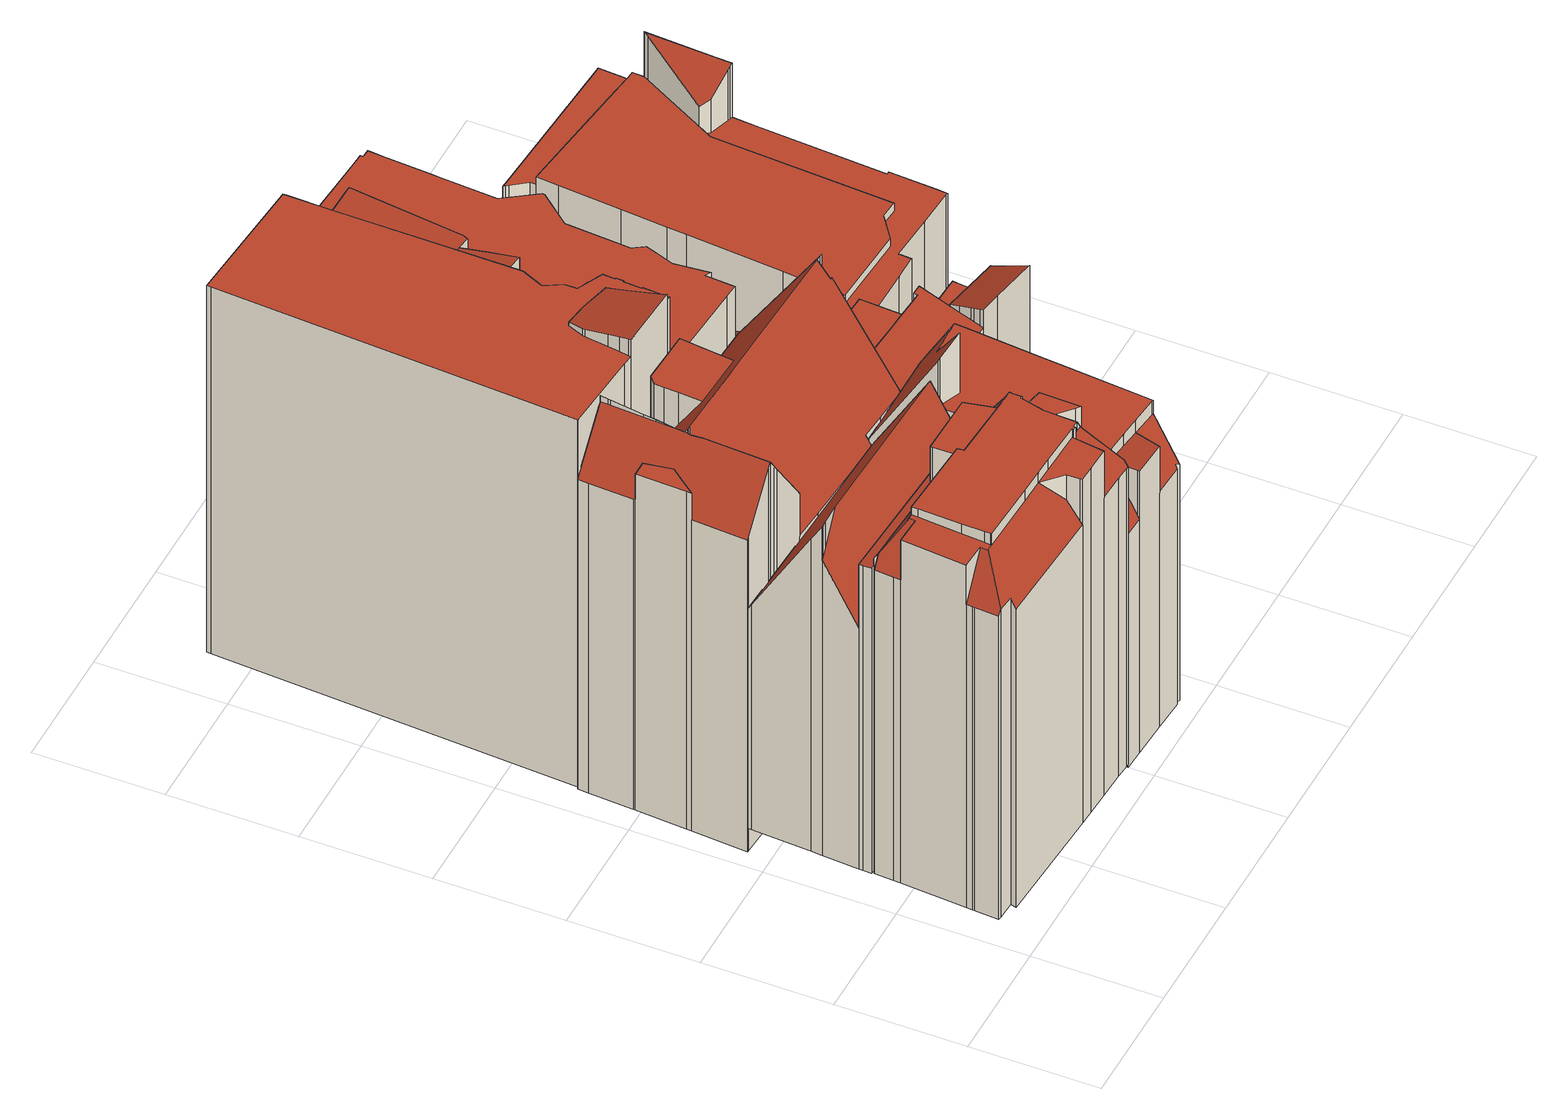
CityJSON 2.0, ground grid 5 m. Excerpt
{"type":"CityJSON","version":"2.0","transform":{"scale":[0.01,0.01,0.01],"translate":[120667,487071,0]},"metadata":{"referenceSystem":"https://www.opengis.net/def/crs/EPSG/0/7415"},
"CityObjects":{
"building1":{"type":"Building","attributes":{"dak_type":"slanted","data_area":37.52,"data_coverage":0.8,"geconstateerd":false,"gid":17594509,"h_dak_50p":16.97,"h_dak_70p":17.27,"h_dak_max":17.6,"h_dak_min":15.08,"h_maaiveld":1.22,"kas_warenhuis":false,"lod11_replace":false,"ondergronds_type":"above ground","oorspronkelijkbouwjaar":2005,"pw_actueel":"yes","pw_bron":"ahn3","reconstructie_methode":"tudelft3d-geoflow","reconstruction_skipped":false,"rmse_lod12":1,"rmse_lod13":0.907,"rmse_lod22":0.171,"rn":1,"status":"Pand in gebruik","t_run":148.4,"val3dity_codes_lod12":"[]","val3dity_codes_lod13":"[]","val3dity_codes_lod22":"[]"},"children":["building1-1"]},
"building1-1":{"type":"BuildingPart","parents":["building1"],"geometry":[{"type":"Solid","lod":"2.2","boundaries":[[[[0,1,2,3,4,5,6,7,8,9,10,11,12,13,14,15,16,17,18,19,20,21,22,23,24,25,26,27,28,29,30,31,32,33]],[[34,35,6,5,36,37]],[[38,4,3,39]],[[36,5,4,38]],[[40,41,42,43]],[[37,36,44]],[[45,11,10,46]],[[47,48,49,50]],[[51,33,32,52]],[[53,28,27,54]],[[54,27,26,55]],[[56,7,6,35]],[[57,58,59,60]],[[61,62,63,64]],[[65,66,23,22,67,68]],[[35,34,69]],[[50,49,70]],[[71,72,66,65]],[[73,29,28,53]],[[74,20,19,75]],[[76,77,78,79]],[[80,15,14,81]],[[82,12,11,45]],[[83,84,85,86]],[[87,24,23,66]],[[88,25,24,87]],[[89,90,91]],[[92,93,91]],[[67,22,21,94]],[[68,67,95,96]],[[97,98,99]],[[100,30,29,73]],[[101,102,98,97]],[[103,104,105,106]],[[107,108,109,104,103]],[[84,83,110]],[[111,112,110]],[[93,92,109,108]],[[108,107,113]],[[114,115,116]],[[96,95,116]],[[90,89,72,71]],[[106,105,115,114,117]],[[117,114,77,76]],[[94,21,20,74]],[[79,78,118,119]],[[120,47,58,57]],[[121,13,12,82]],[[122,81,14,13,121,123]],[[64,63,124,48,47,120]],[[125,126,124,63]],[[127,2,1,128]],[[39,3,2,127]],[[129,130,131,132]],[[133,0,33,51]],[[134,135,136]],[[137,8,7,56]],[[138,9,8,137]],[[46,10,9,138]],[[123,121,126,125]],[[86,85,81,122]],[[139,16,15,80]],[[75,19,18,140]],[[140,141,142]],[[119,118,143]],[[141,140,18,17,144]],[[144,17,16,139]],[[145,31,30,100,146]],[[146,100,147,148]],[[149,150,151,152,153]],[[148,147,151,150]],[[154,52,32,31,145]],[[153,152,102,101]],[[155,156,52,154]],[[43,42,157,158]],[[158,157,150,149]],[[60,59,159,160]],[[132,131,41,40]],[[161,162,41]],[[162,161,163,164]],[[164,163,156,155]],[[135,134,99]],[[55,26,25,88]],[[112,111,62,61]],[[128,1,0,133]],[[165,166,130,129]],[[160,159,166,165]],[[135,99,98,102,152,151,147,100,73,53,54,55,167,136]],[[115,105,104,109,92,91,90,71,65,68,96,116]],[[134,136,167,55,88,87,66,72,89,91,93,108,113,168,169,97,99]],[[137,56,35,69,170,50,70,138]],[[126,121,82,45,46,138,70,49,48,124]],[[86,122,123,125,63,62,111,110,83]],[[112,171,79,119,143,142,141,144,139,80,81,85,84,110]],[[107,103,106,117,76,79,171,112,61,64,120,57,60,160,165,129,132,40,43,158,149,153,101,97,169,168,113]],[[143,118,78,77,114,116,95,67,94,74,75,140,142]],[[164,155,154,145,146,148,150,157,42,41,162]],[[128,172,173,44,36,38,39,127]],[[128,133,51,52,156,163,161,41,131,130,174,172]],[[173,172,174,130,166,159,59,58,47,50,170,69,34,37,44]]]],"semantics":{"surfaces":[{"type":"GroundSurface"},{"type":"WallSurface","on_footprint_edge":true},{"type":"WallSurface","on_footprint_edge":false},{"type":"RoofSurface"}],"values":[[0,1,1,1,2,2,1,2,1,1,1,1,2,2,1,2,2,2,1,1,2,1,1,2,1,1,2,2,1,2,2,1,2,2,2,2,2,2,2,2,2,2,2,2,1,2,2,1,1,2,2,1,1,2,1,2,1,1,1,2,2,1,1,2,2,1,1,1,2,2,2,1,2,2,2,2,2,2,2,2,2,2,1,2,1,2,2,3,3,3,3,3,3,3,3,3,3,3,3,3]]}}]},
"building2":{"type":"Building","attributes":{"dak_type":"slanted","data_area":33.31,"data_coverage":0.809,"geconstateerd":false,"gid":17594511,"h_dak_50p":13.74,"h_dak_70p":14.55,"h_dak_max":15.43,"h_dak_min":11.73,"h_maaiveld":1.16,"kas_warenhuis":false,"lod11_replace":false,"ondergronds_type":"above ground","oorspronkelijkbouwjaar":1005,"pw_actueel":"yes","pw_bron":"ahn3","reconstructie_methode":"tudelft3d-geoflow","reconstruction_skipped":false,"rmse_lod12":1.34,"rmse_lod13":1.24,"rmse_lod22":0.152,"rn":1,"status":"Pand in gebruik","t_run":71.31,"val3dity_codes_lod12":"[]","val3dity_codes_lod13":"[]","val3dity_codes_lod22":"[]"},"children":["building2-1"]},
"building2-1":{"type":"BuildingPart","parents":["building2"],"geometry":[{"type":"Solid","lod":"2.2","boundaries":[[[[175,176,177,178,179,180,181,182,183,184,185,186,187,188]],[[189,184,183,190]],[[191,185,184,189]],[[192,193,194,195]],[[196,175,188,197]],[[190,183,182,198]],[[199,186,185,191]],[[200,180,179,201]],[[201,179,178,202]],[[202,178,177,203,204]],[[204,203,193,192]],[[197,188,187,205,206]],[[205,187,186,199]],[[203,177,176,207]],[[198,182,181,208]],[[208,181,180,200]],[[195,194,209]],[[210,211,207,212]],[[212,207,176,175,196]],[[206,205,211,210]],[[204,192,195,209,213,214,215,216,217,218,219,191,189,190,198,208,200,201,202]],[[216,215,214,213,209,194,193,203,207,211,205,199,191,219,218,217]],[[206,210,212,196,197]]]],"semantics":{"surfaces":[{"type":"GroundSurface"},{"type":"WallSurface","on_footprint_edge":true},{"type":"WallSurface","on_footprint_edge":false},{"type":"RoofSurface"}],"values":[[0,1,1,2,1,1,1,1,1,1,2,1,1,1,1,1,2,2,1,2,3,3,3]]}}]},
"building3":{"type":"Building","attributes":{"dak_type":"slanted","data_area":30.59,"data_coverage":0.785,"geconstateerd":false,"gid":17594508,"h_dak_50p":14.41,"h_dak_70p":14.53,"h_dak_max":15.3,"h_dak_min":11.72,"h_maaiveld":1.1,"kas_warenhuis":false,"lod11_replace":false,"ondergronds_type":"above ground","oorspronkelijkbouwjaar":2005,"pw_actueel":"yes","pw_bron":"ahn3","reconstructie_methode":"tudelft3d-geoflow","reconstruction_skipped":false,"rmse_lod12":0.799,"rmse_lod13":0.788,"rmse_lod22":0.306,"rn":1,"status":"Pand in gebruik","t_run":98.37,"val3dity_codes_lod12":"[]","val3dity_codes_lod13":"[]","val3dity_codes_lod22":"[]"},"children":["building3-1"]},
"building3-1":{"type":"BuildingPart","parents":["building3"],"geometry":[{"type":"Solid","lod":"2.2","boundaries":[[[[220,221,222,223,224,225,226,227,228,229,230,231,232,233,234,235,236,237,238,239,240,241,242,243,244,245,246]],[[247,248,249]],[[250,246,245,251]],[[252,244,243,253]],[[253,243,242,254]],[[255,229,228,256]],[[257,222,221,258]],[[259,230,229,255]],[[260,261,225,224,262]],[[263,235,234,264,265]],[[266,236,235,263]],[[267,268,231,230,259,269]],[[270,232,231,268]],[[271,240,239,272]],[[264,234,233,273]],[[254,242,241,274]],[[274,241,240,271]],[[251,245,244,252]],[[275,276,277,278]],[[272,239,238,276,275]],[[279,223,222,257]],[[280,281,248,247]],[[282,227,226,283]],[[284,285,268,267]],[[286,249,287,288]],[[273,233,232,270]],[[265,264,289,290]],[[291,237,236,266]],[[276,238,237,291]],[[278,277,292,293]],[[294,295,296,297]],[[290,289,295,294]],[[298,299,249,286]],[[285,284,295]],[[256,228,227,282]],[[269,259,281,280]],[[297,296,299,298]],[[288,287,261,260]],[[283,226,225,261]],[[293,292,300]],[[301,220,246,250]],[[258,221,220,301]],[[262,224,223,279]],[[273,270,268,285,295,289,264]],[[249,299,296,295,284,267,269,280,247]],[[282,283,261,287,249,248,281,259,255,256]],[[293,300,302,303,304,305,250,251,252,253,254,274,271,272,275,278]],[[258,301,250,305,304,303,302,300,292,277,276,291,266,263,265,290,294,297,298,286,288,260,262,279,257]]]],"semantics":{"surfaces":[{"type":"GroundSurface"},{"type":"WallSurface","on_footprint_edge":false},{"type":"WallSurface","on_footprint_edge":true},{"type":"RoofSurface"}],"values":[[0,1,2,2,2,2,2,2,2,2,2,2,2,2,2,2,2,2,1,2,2,1,2,1,1,2,1,2,2,1,1,1,1,1,2,1,1,1,2,1,2,2,2,3,3,3,3,3]]}}]},
"building4":{"type":"Building","attributes":{"dak_type":"slanted","data_area":90.39,"data_coverage":0.83,"geconstateerd":false,"gid":17594503,"h_dak_50p":14.31,"h_dak_70p":15.29,"h_dak_max":16.85,"h_dak_min":6.37,"h_maaiveld":0.051,"kas_warenhuis":false,"lod11_replace":false,"ondergronds_type":"above ground","oorspronkelijkbouwjaar":1005,"pw_actueel":"yes","pw_bron":"ahn3","reconstructie_methode":"tudelft3d-geoflow","reconstruction_skipped":false,"rmse_lod12":3.24,"rmse_lod13":2.31,"rmse_lod22":0.46,"rn":1,"status":"Pand in gebruik","t_run":239.21,"val3dity_codes_lod12":"[]","val3dity_codes_lod13":"[]","val3dity_codes_lod22":"[]"},"children":["building4-1"]},
"building4-1":{"type":"BuildingPart","parents":["building4"],"geometry":[{"type":"Solid","lod":"2.2","boundaries":[[[[306,307,308,309,310,311,312,313,314,315,316,317,318,319,320,321,322,323,324,325,326,327,328,329,330,331,332,333,334,335,336,337,338,339,340,341,342,343,344,345,346,347,348,349,350,351,352,353,354,355,356,357,358,359,360,361,362,363]],[[364,365,366,367]],[[368,369,310,309,370]],[[371,372,369,368]],[[373,317,316,374]],[[375,347,346,376]],[[377,378,379,380]],[[380,379,381,382]],[[383,357,356,384]],[[385,314,313,386]],[[387,388,343,342,389]],[[390,333,332,391]],[[392,349,348,365,364]],[[374,316,315,393]],[[393,315,314,385]],[[394,395,396,372,371]],[[397,328,327,398]],[[399,329,328,397,400]],[[384,356,355,401]],[[402,403,404]],[[405,352,351,406]],[[407,350,349,392]],[[408,409,410,411]],[[412,413,409,408]],[[414,354,353,415]],[[416,341,340,417]],[[418,419,324,323,420]],[[365,348,347,375]],[[386,313,312,421]],[[422,423,395,394]],[[424,425,426,427]],[[428,429,430,431]],[[432,334,333,390]],[[433,434,413,412]],[[401,355,354,414]],[[411,410,435,436]],[[437,358,357,383]],[[438,439,440,441]],[[442,322,321,443]],[[420,323,322,442]],[[444,338,337,445]],[[446,336,335,447]],[[447,335,334,432,448]],[[403,402,449]],[[450,307,306,451]],[[452,453,454,455]],[[389,342,341,416,456]],[[456,416,457,458]],[[459,339,338,444]],[[421,312,311,460]],[[461,462,463]],[[464,465,463]],[[455,454,425,424]],[[466,467,468,469]],[[469,468,470]],[[465,464,467,466]],[[471,472,378,377]],[[431,430,472,471]],[[436,435,473]],[[474,475,388,387]],[[476,344,343,388]],[[427,426,477,478]],[[478,477,475,474]],[[367,366,479,480]],[[415,353,352,405]],[[481,363,362,482]],[[483,484,485,486]],[[487,488,419,418]],[[489,325,324,419]],[[486,485,488,487]],[[448,432,490,491]],[[492,493,484,483]],[[398,327,326,494]],[[494,326,325,489]],[[495,361,360,496]],[[496,360,359,497]],[[382,381,497,498]],[[445,337,336,446]],[[498,497,359,358,437]],[[451,306,363,481]],[[460,311,310,369]],[[458,457,499,500]],[[441,440,501,502]],[[503,320,319,504]],[[505,503,506,507]],[[508,318,317,373]],[[509,508,439,438]],[[510,331,330,511]],[[512,513,514]],[[513,512,434,433]],[[515,422,493,492]],[[507,506,423,422,515]],[[443,321,320,503,505]],[[504,319,318,508,509]],[[491,490,516,517]],[[391,332,331,510]],[[400,397,518,519]],[[511,330,329,399]],[[519,518,429,428]],[[480,479,520,521]],[[376,346,345,522]],[[522,345,344,476]],[[417,340,339,459]],[[523,308,307,450]],[[517,516,524]],[[525,526,527]],[[528,529,406,530]],[[526,525,529,528]],[[531,532,533]],[[521,520,532,531]],[[530,406,351,350,407]],[[534,535,396,395]],[[502,501,535,534]],[[500,499,453,452]],[[462,461,533]],[[370,309,308,523]],[[482,362,361,495]],[[456,458,500,452,455,424,427,478,474,387,389]],[[439,508,373,374,393,385,386,421,460,369,372,396,535,501,440]],[[536,537,380,382,498,437,383,384,401,414,415,405,406,529,525,527,461,463,465,466,469,470],[514,473,435,410,409,413,434,512]],[[513,433,412,408,411,436,473,514]],[[507,515,492,483,486,487,418,420,442,443,505]],[[402,538,539,445,446,447,448,491,517,524,449]],[[459,444,445,539,538,402,404,468,467,464,463,462,533,532,520,479,366,365,375,376,522,476,388,475,477,426,425,454,453,499,457,416,417]],[[432,390,391,510,511,399,400,519,428,431,471,377,380,537,536,470,468,404,403,449,524,516,490]],[[484,493,422,394,371,368,370,523,450,451,481,482,495,496,497,381,379,378,472,430,429,518,397,398,494,489,419,488,485]],[[367,480,521,531,533,461,527,526,528,530,407,392,364]],[[502,534,395,423,506,503,504,509,438,441]]]],"semantics":{"surfaces":[{"type":"GroundSurface"},{"type":"WallSurface","on_footprint_edge":false},{"type":"WallSurface","on_footprint_edge":true},{"type":"RoofSurface"}],"values":[[0,1,2,1,2,2,1,1,2,2,2,2,2,2,2,1,2,2,2,1,2,2,1,1,2,2,2,2,2,1,1,1,2,1,2,1,2,1,2,2,2,2,2,1,2,1,2,1,2,2,1,1,1,1,1,1,1,1,1,1,2,1,1,1,2,2,1,1,2,1,1,1,2,2,2,2,1,2,2,2,2,1,1,2,1,2,1,2,1,1,1,1,2,2,1,2,1,2,1,1,2,2,2,2,1,1,1,1,1,1,2,1,1,1,1,2,2,3,3,3,3,3,3,3,3,3,3,3]]}}]},
"building5":{"type":"Building","attributes":{"dak_type":"slanted","data_area":365.55,"data_coverage":0.927,"geconstateerd":false,"gid":17593584,"h_dak_50p":4.89,"h_dak_70p":14.1,"h_dak_max":17.65,"h_dak_min":1.17,"h_maaiveld":0.091,"kas_warenhuis":false,"lod11_replace":false,"ondergronds_type":"above ground","oorspronkelijkbouwjaar":1954,"pw_actueel":"yes","pw_bron":"ahn3","reconstructie_methode":"tudelft3d-geoflow","reconstruction_skipped":false,"rmse_lod12":8.08,"rmse_lod13":1.38,"rmse_lod22":0.544,"rn":1,"status":"Pand in gebruik (niet ingemeten)","t_run":647.98,"val3dity_codes_lod12":"[]","val3dity_codes_lod13":"[]","val3dity_codes_lod22":"[]"},"children":["building5-1"]},
"building5-1":{"type":"BuildingPart","parents":["building5"],"geometry":[{"type":"Solid","lod":"2.2","boundaries":[[[[540,541,542,543,544,545,546,547,548,549,550,551,552,553,554,555,556,557,558,559,560,561,562,563,564,565,566,567,568,569,570,571,572,573,574,575,576,577,578,579,580,581,582,583,584,585,586,587,588,589,590,591,592,593,594,595,596,597]],[[598,599,600,601]],[[602,555,554,603]],[[604,581,580,605]],[[606,587,586,607]],[[608,585,584,609]],[[610,611,612,613,614]],[[615,616,611,610,617]],[[618,619,620,621]],[[622,577,576,623]],[[624,589,588,625]],[[626,568,567,627]],[[628,629,619,618]],[[630,631,632,633]],[[634,635,636,637]],[[637,636,638,639]],[[614,613,629,628]],[[613,612,640,641]],[[616,551,550,640]],[[642,595,594,643]],[[644,597,596,645]],[[646,540,597,644]],[[647,593,592,648]],[[643,594,593,647]],[[649,650,651,652]],[[652,651,653,654]],[[655,656,574,573,657]],[[658,659,660,661,662]],[[601,600,663,664]],[[665,666,664,667]],[[668,669,670,671]],[[672,546,545,673]],[[673,545,544,674]],[[675,676,677,678]],[[678,677,679,680]],[[681,591,590,682]],[[682,590,589,624]],[[683,684,685,686]],[[687,561,560,688]],[[689,690,559,558,691]],[[692,693,566,565,694]],[[688,560,559,690]],[[695,563,562,696]],[[697,698,690,689]],[[694,565,564,699]],[[700,701,702,703]],[[704,705,706,707]],[[708,709,710,711]],[[712,575,574,656]],[[713,714,715,716]],[[717,718,719,720]],[[623,576,575,712,721]],[[721,712,722,723]],[[696,562,561,687]],[[724,725,726]],[[727,557,556,728]],[[691,558,557,727]],[[729,699,564,563,695]],[[730,731,699,729]],[[732,733,705,704]],[[734,735,736,737,738]],[[739,740,735,734]],[[741,742,743,744]],[[662,661,745,746]],[[607,586,585,608]],[[686,685,747,748]],[[749,750,751,752]],[[753,754,755,756]],[[757,717,758,759]],[[760,761,762,763]],[[764,765,766,767]],[[728,556,555,602]],[[768,769,660,659]],[[703,702,718,717,757]],[[770,771,769,768]],[[772,578,577,622]],[[773,774,775,776]],[[777,778,779,780,781]],[[780,779,725,724]],[[782,783,778,777]],[[639,638,714,713]],[[784,785,786,787]],[[744,743,788,789]],[[711,710,790,791]],[[792,793,794,795]],[[796,797,798,706]],[[707,706,798,731,730]],[[799,800,801,802]],[[802,801,569,568,626]],[[803,804,805,650,649]],[[806,807,808,809]],[[810,811,807,806]],[[641,640,550,549,812]],[[617,610,813,814]],[[621,620,815,816]],[[817,818,698,697]],[[819,820,821,822]],[[823,824,552,551,616,615]],[[825,826,827,828]],[[829,830,726]],[[812,549,548,669,668]],[[789,788,831,631,630]],[[631,831,740,739]],[[738,737,832,833]],[[834,835,820,819]],[[833,832,835,834]],[[723,722,771,770]],[[763,762,659,658]],[[836,837,838,839]],[[840,841,842,843]],[[839,838,844,845]],[[845,844,609,846]],[[746,745,847,709,708]],[[787,786,847,745]],[[814,813,774,773]],[[848,849,850,851]],[[816,815,676,675]],[[852,853,733,732]],[[854,855,693,692]],[[856,857,800,799]],[[858,859,860,861]],[[862,863,864,865]],[[865,864,866,867,868]],[[869,870,635,634]],[[861,860,870,869]],[[797,871,855,854]],[[872,873,871,797,796]],[[627,567,566,693]],[[851,850,874,875]],[[776,775,876,877]],[[877,876,849,848]],[[867,866,878,879]],[[879,878,880,881,882]],[[882,881,883,884]],[[885,886,887,888]],[[809,808,889,890]],[[891,892,893,894]],[[648,592,591,681]],[[895,896,897,898]],[[898,897,899,900]],[[843,842,666,665]],[[716,715,859,858]],[[657,573,572,901,902]],[[901,572,571,903]],[[902,901,701,700]],[[748,747,904,905]],[[905,904,906,887]],[[888,887,906,837,836]],[[907,583,582,908,909]],[[909,908,886,885]],[[846,609,584,583,907]],[[908,582,581,604,910]],[[910,604,911,912]],[[625,588,587,606]],[[913,914,742,741]],[[915,916,914,913]],[[917,918,916,915]],[[919,920,841,840]],[[921,922,923,924]],[[650,805,920,919]],[[925,926,922,921]],[[804,927,926,925]],[[791,790,927,804,803]],[[752,751,873,872]],[[645,596,595,642]],[[654,653,684,683]],[[868,867,884,928]],[[928,884,883,750,749,929]],[[929,749,853,852]],[[930,931,932,933]],[[934,935,826,825]],[[936,937,938,939]],[[912,911,940,941]],[[942,943,937,936]],[[944,945,857,856]],[[633,632,818,817]],[[946,947,948,949]],[[949,948,793,792]],[[900,899,754,753]],[[950,951,952,953]],[[953,952,892,891]],[[671,670,951,950]],[[674,544,543,896,895]],[[954,547,546,672]],[[669,548,547,954]],[[903,571,570,955]],[[955,570,569,801]],[[956,957,818]],[[958,959,960,961]],[[961,960,957,956]],[[822,821,959,958]],[[603,554,553,962]],[[962,553,552,824]],[[828,827,824,823]],[[933,932,935,934]],[[875,874,963,964]],[[964,963,931,930]],[[667,664,663,965,966]],[[966,965,765,764]],[[896,543,542,967]],[[756,755,880,878]],[[830,829,968]],[[736,735,968]],[[890,889,811,810]],[[924,923,599,598]],[[767,766,943,942]],[[939,938,945,944]],[[894,893,969,970]],[[971,972,973,974]],[[720,719,972,971]],[[974,973,785,784]],[[795,794,863,862]],[[781,780,975,976]],[[976,975,918,917]],[[680,679,783,782]],[[759,758,656,655]],[[941,940,761,760]],[[970,969,947,946]],[[977,579,578,772]],[[605,580,579,977]],[[978,541,540,646]],[[967,542,541,978]],[[616,640,612,611]],[[743,742,914,916,918,975,780,724,726,830,968,735,740,831,788]],[[738,833,632,631,739,734]],[[771,722,712,656,758,717,720,971,974,784,787,745,661,660,769]],[[854,692,694,699,731,798,797]],[[861,869,634,637,639,713,716,858]],[[872,796,706,705,733,853,749,752]],[[700,703,757,759,655,657,902]],[[909,885,888,836,839,845,846,907]],[[963,874,850,849,876,775,774,813,610,614,628,618,621,816,675,678,680,782,777,781,976,917,915,913,741,744,789,630,633,817,697,689,691,727,728,602,603,962,824,827,826,935,932,931]],[[890,810,806,809]],[[804,925,921,924,598,601,664,666,842,841,920,805]],[[711,791,803,649,652,654,683,686,748,905,887,886,908,910,912,941,760,763,658,662,746,708]],[[881,880,755,754,899,897,896,967,978,646,644,645,642,643,647,648,681,682,624,625,606,607,608,609,844,838,837,906,904,747,685,684,653,651,650,919,840,843,665,667,966,764,767,942,936,939,944,856,799,802,626,627,693,855,871,873,751,750,883],[636,635,870,860,859,715,714,638]],[[929,852,732,704,707,730,729,695,696,687,688,979,960,959,821,820,835,832,737,736,968,829,726,725,779,778,783,679,677,676,815,620,619,629,613,641,812,668,671,950,953,891,894,970,946,949,792,795,862,865,868,928]],[[884,867,879,882]],[[819,822,958,961,956,818,632,833,834]],[[957,960,979,688,690,698,818]],[[933,934,825,828,823,615,617,814,773,776,877,848,851,875,964,930]],[[766,765,965,663,600,599,923,922,926,927,790,710,709,847,786,785,973,972,719,718,702,701,901,903,955,801,800,857,945,938,937,943],[808,807,811,889]],[[947,969,893,892,952,951,670,669,954,672,673,674,895,898,900,753,756,878,866,864,863,794,793,948]],[[605,977,772,622,623,721,723,770,768,659,762,761,940,911,604]]]],"semantics":{"surfaces":[{"type":"GroundSurface"},{"type":"WallSurface","on_footprint_edge":false},{"type":"WallSurface","on_footprint_edge":true},{"type":"RoofSurface"}],"values":[[0,1,2,2,2,2,1,1,1,2,2,2,1,1,1,1,1,1,2,2,2,2,2,2,1,1,2,1,1,1,1,2,2,1,1,2,2,1,2,2,2,2,2,1,2,1,1,1,2,1,1,2,1,2,1,2,2,2,1,1,1,1,1,1,2,1,1,1,1,1,1,2,1,1,1,2,1,1,1,1,1,1,1,1,1,1,1,1,2,1,1,1,2,1,1,1,1,2,1,1,2,1,1,1,1,1,1,1,1,1,1,1,1,1,1,1,1,1,1,1,1,1,1,1,1,1,1,2,1,1,1,1,1,1,1,1,1,2,1,1,1,1,2,2,1,1,1,1,2,1,2,2,1,2,1,1,1,1,1,1,1,1,1,1,2,1,1,1,1,1,1,1,1,1,1,1,1,1,1,1,1,1,2,2,2,2,2,1,1,1,1,2,2,1,1,1,1,1,1,2,1,1,1,1,1,1,1,1,1,1,1,1,1,1,1,1,1,1,2,2,2,2,3,3,3,3,3,3,3,3,3,3,3,3,3,3,3,3,3,3,3,3,3,3]]}}]}
},
"vertices":[
[94,114,122],[21,119,122],[10,120,122],[16,214,122],[16,221,122],[18,245,122],[34,498,122],[36,525,122],[41,600,122],[69,599,122],[60,611,122],[148,608,122],[166,608,122],[490,600,122],[733,594,122],[862,591,122],[933,589,122],[933,585,122],[932,582,122],[926,478,122],[924,454,122],[923,435,122],[920,392,122],[910,230,122],[908,190,122],[908,186,122],[900,66,122],[899,50,122],[888,51,122],[833,54,122],[727,59,122],[631,64,122],[569,67,122],[88,91,122],[34,498,1699],[34,498,1515],[18,245,1514],[18,245,1693],[16,221,1513],[16,214,1513],[491,196,1744],[491,196,1700],[561,193,1702],[561,193,1744],[120,240,1694],[148,608,1543],[60,611,1547],[162,518,1702],[162,518,1694],[141,519,1694],[141,519,1702],[88,91,1492],[569,67,1490],[888,51,1489],[899,50,1489],[900,66,1515],[36,525,1515],[160,492,1739],[160,492,1702],[152,326,1697],[152,326,1742],[496,475,1738],[496,475,1708],[494,501,1708],[494,501,1737],[910,230,1689],[910,230,1514],[920,392,1514],[920,392,1683],[139,493,1701],[137,519,1694],[894,243,1689],[894,243,1544],[833,54,1490],[924,454,1514],[926,478,1514],[824,449,1737],[824,449,1691],[826,459,1689],[826,459,1737],[862,591,1510],[733,594,1516],[166,608,1542],[758,487,1713],[758,487,1695],[735,586,1530],[735,586,1715],[908,190,1515],[908,186,1515],[841,291,1645],[841,291,1688],[818,311,1688],[816,313,1688],[816,313,1692],[923,435,1514],[917,392,1521],[917,392,1683],[779,185,1743],[779,185,1706],[800,184,1706],[727,59,1490],[755,186,1743],[755,186,1705],[799,353,1739],[799,353,1687],[815,412,1684],[815,412,1738],[793,332,1740],[793,332,1734],[793,332,1687],[760,476,1713],[764,462,1712],[764,462,1737],[788,314,1740],[822,411,1691],[822,411,1684],[826,410,1684],[822,411,1738],[833,483,1679],[833,483,1695],[162,518,1738],[490,600,1527],[733,594,1715],[490,600,1711],[494,501,1694],[490,591,1710],[490,591,1543],[10,120,1513],[21,119,1534],[146,209,1745],[146,209,1694],[390,200,1699],[390,200,1744],[94,114,1530],[807,176,1692],[807,176,1693],[849,126,1612],[41,600,1516],[69,599,1565],[933,589,1507],[932,582,1513],[932,582,1520],[929,582,1520],[836,495,1675],[933,585,1513],[631,64,1700],[727,59,1702],[727,64,1498],[727,64,1702],[741,180,1743],[741,180,1705],[741,180,1694],[753,179,1693],[753,179,1743],[569,67,1699],[569,76,1699],[569,76,1506],[742,186,1705],[742,186,1743],[148,238,1695],[148,238,1744],[493,194,1697],[493,194,1700],[565,126,1589],[565,126,1700],[146,214,1745],[146,214,1694],[864,109,1584],[784,253,1742],[781,207,1743],[141,515,1702],[799,460,1737],[117,210,1694],[118,215,1694],[120,210,1694],
[44,643,116],[45,661,116],[54,801,116],[57,845,116],[72,1074,116],[73,1088,116],[82,1088,116],[935,1037,116],[961,1035,116],[960,1024,116],[947,813,116],[933,589,116],[667,596,116],[42,611,116],[960,1024,1181],[961,1035,1161],[947,813,1551],[67,804,1619],[67,804,1477],[96,810,1489],[96,810,1607],[44,643,1516],[42,611,1519],[935,1037,1160],[933,589,1152],[73,1088,1120],[72,1074,1145],[57,845,1548],[54,801,1471],[54,801,1624],[667,596,1146],[667,596,1517],[45,661,1220],[82,1088,1121],[234,838,1549],[689,628,1514],[689,628,1205],[45,661,1515],[365,834,1549],[384,833,1550],[493,829,1550],[522,828,1550],[538,827,1550],[819,817,1551],[925,814,1551],
[1342,874,110],[1342,869,110],[1317,556,110],[1313,501,110],[1288,170,110],[1285,136,110],[1284,124,110],[1277,33,110],[1259,41,110],[1256,32,110],[1131,39,110],[982,46,110],[899,50,110],[900,58,110],[907,171,110],[908,194,110],[909,206,110],[911,233,110],[945,782,110],[961,1048,110],[962,1060,110],[1057,1055,110],[1337,1039,110],[1355,1037,110],[1354,1031,110],[1352,1011,110],[1344,905,110],[1149,93,1392],[1149,93,1288],[1167,147,1388],[1344,905,1449],[1352,1011,1260],[1354,1031,1224],[1355,1037,1213],[1337,1039,1210],[1256,32,1190],[1259,41,1206],[1317,556,1446],[1342,869,1449],[1131,39,1187],[1285,136,1443],[1285,136,1383],[1288,170,1443],[908,194,1442],[907,171,1400],[907,171,1442],[909,206,1442],[982,46,1402],[982,46,1182],[1131,39,1395],[899,50,1180],[962,1060,1158],[961,1048,1180],[900,58,1194],[1057,1055,1171],[945,782,1653],[945,782,1446],[953,779,1446],[953,779,1659],[1313,501,1446],[1134,47,1395],[1134,47,1202],[1277,33,1194],[1284,124,1361],[983,54,1402],[983,54,1197],[1167,147,1443],[1275,137,1383],[1275,137,1443],[934,168,1399],[934,168,1442],[911,233,1442],[1038,745,1447],[1038,745,1722],[993,163,1442],[993,163,1396],[1002,162,1396],[1002,162,1442],[1088,154,1442],[1088,154,1392],[1191,902,1448],[1342,874,1449],[1246,903,1448],[1289,904,1449],[1307,904,1449],[1317,904,1449],
[1649,1270,5],[1669,1269,5],[1763,1263,5],[1811,1260,5],[1812,1277,5],[1814,1296,5],[1834,1632,5],[1835,1639,5],[1850,1638,5],[2108,1622,5],[2118,1622,5],[2116,1590,5],[2096,1263,5],[2094,1231,5],[2087,1117,5],[2085,1090,5],[2077,966,5],[1848,980,5],[1752,986,5],[1352,1011,5],[1355,1037,5],[1252,1043,5],[1211,1046,5],[1067,1054,5],[962,1060,5],[962,1057,5],[961,1035,5],[574,1058,5],[443,1066,5],[281,1076,5],[264,1077,5],[236,1079,5],[224,1079,5],[81,1088,5],[73,1088,5],[89,1305,5],[90,1326,5],[103,1522,5],[103,1528,5],[114,1704,5],[117,1745,5],[130,1745,5],[279,1735,5],[288,1735,5],[327,1732,5],[458,1724,5],[471,1724,5],[568,1718,5],[620,1714,5],[809,1703,5],[1237,1676,5],[1259,1675,5],[1259,1664,5],[1239,1354,5],[1237,1307,5],[1236,1296,5],[1537,1277,5],[1611,1272,5],[279,1735,1683],[279,1735,1656],[277,1707,1656],[277,1707,1680],[1812,1277,1057],[1812,1277,642],[1811,1260,1057],[1817,1277,1057],[1817,1277,642],[2116,1590,644],[2118,1622,644],[130,1745,1446],[117,1745,1428],[1213,1308,1607],[1213,1308,1059],[1206,1355,1058],[1206,1355,1682],[1224,1354,1058],[1224,1354,1682],[1259,1675,1177],[1237,1676,1176],[1850,1638,640],[1835,1639,640],[103,1522,1550],[103,1522,1432],[90,1326,1556],[574,1058,1157],[961,1035,1152],[288,1735,1669],[2108,1622,644],[1853,1275,1057],[1853,1275,880],[1853,1275,642],[1211,1046,1062],[1252,1043,1061],[1067,1054,1191],[1211,1046,1189],[809,1703,1162],[253,1344,1661],[253,1344,1586],[254,1390,1658],[471,1724,1151],[458,1724,1151],[327,1732,1608],[564,1667,1526],[564,1667,1233],[562,1629,1294],[562,1629,1526],[595,1693,1526],[595,1693,1190],[620,1714,1156],[568,1718,1154],[89,1305,1435],[73,1088,1436],[1752,986,1143],[1752,986,1060],[1848,980,1126],[1834,1632,640],[1805,1138,1059],[1805,1138,879],[176,1412,1556],[176,1412,1545],[166,1486,1523],[166,1486,1553],[1212,1059,1211],[1212,1059,1061],[1220,1261,1059],[1220,1261,1533],[443,1066,1158],[643,1691,1526],[643,1691,1190],[559,1574,1380],[559,1574,1526],[1259,1664,1193],[2066,1265,882],[2066,1265,645],[2058,1265,645],[2058,1265,882],[2077,966,1085],[2085,1090,1029],[224,1079,1648],[236,1079,1665],[264,1077,1623],[281,1076,1596],[443,1066,1354],[430,1210,1386],[1669,1269,1058],[1649,1270,1058],[168,1404,1556],[168,1404,1536],[171,1407,1540],[171,1407,1556],[89,1305,1556],[99,1317,1447],[99,1317,1556],[81,1088,1447],[1814,1296,642],[257,1410,1658],[257,1410,1659],[257,1408,1659],[256,1399,1659],[256,1399,1674],[255,1393,1684],[255,1393,1658],[256,1391,1660],[256,1391,1687],[266,1399,1674],[1222,1308,1607],[1222,1308,1059],[553,1482,1525],[114,1522,1550],[114,1522,1447],[103,1528,1431],[161,1521,1513],[161,1521,1552],[276,1696,1656],[276,1696,1680],[1611,1272,1058],[1537,1277,1058],[1771,1042,1114],[1771,1042,1060],[1767,1031,1060],[1767,1031,1120],[1757,1002,1134],[1757,1002,1060],[1352,1011,1061],[442,1073,1169],[442,1073,1356],[1789,1094,1088],[1789,1094,1059],[1355,1037,1061],[1236,1296,1059],[1237,1307,1059],[1239,1354,1058],[1239,1354,1682],[108,1329,1460],[108,1329,1556],[1916,1272,643],[1916,1272,881],[2087,1117,881],[2094,1231,882],[2087,1117,1017],[2081,1117,881],[2081,1117,1018],[2096,1263,646],[2096,1263,882],[962,1057,1187],[962,1060,1192],[807,1684,1191],[807,1684,1527],[785,1471,1526],[1805,1138,1065],[441,1088,1193],[441,1088,1359],[1211,1050,1061],[1211,1050,1196],[268,1569,1658],[268,1569,1669],[114,1704,1428],[1763,1263,1058],[430,1209,1385],[464,1699,1190],[464,1699,1392],[425,1551,1425],[467,1711,1390],[467,1711,1171],[458,1724,1406],[264,1520,1667],[264,1520,1658],[260,1450,1660],[1857,1286,880],[1857,1286,642],[547,1386,1676],[775,1375,1678],[248,1260,1662],[241,1160,1664],
[2118,1622,9],[1460,1662,9],[1405,1696,9],[1361,1696,9],[1352,1697,9],[1347,1697,9],[1346,1686,9],[1345,1670,9],[1237,1676,9],[1176,1680,9],[833,1701,9],[755,1706,9],[498,1722,9],[450,1725,9],[123,1745,9],[123,1747,9],[206,3158,9],[207,3174,9],[744,3141,9],[750,3141,9],[905,3131,9],[1248,3110,9],[1298,3107,9],[1299,3096,9],[1332,3094,9],[1333,3105,9],[1417,3099,9],[1456,3097,9],[1906,3069,9],[2005,3063,9],[2008,3064,9],[2033,3061,9],[2172,3053,9],[2202,3051,9],[2245,3048,9],[2310,3044,9],[2373,3040,9],[2829,3012,9],[2974,3003,9],[2985,3003,9],[2988,3002,9],[2980,2871,9],[2977,2826,9],[2960,2548,9],[2956,2487,9],[2951,2397,9],[2920,1891,9],[2932,1890,9],[2921,1707,9],[2918,1664,9],[2905,1665,9],[2755,1674,9],[2571,1685,9],[2571,1677,9],[2568,1635,9],[2467,1635,9],[2261,1636,9],[2119,1637,9],[1976,1903,177],[1976,1903,127],[1864,1904,128],[1864,1904,182],[123,1747,1696],[123,1745,1696],[2980,2871,450],[2988,3002,450],[2932,1890,449],[2920,1891,449],[2951,2397,449],[2956,2487,450],[755,1735,1676],[755,1735,1201],[835,1735,1204],[835,1735,1413],[835,1735,1673],[755,1706,1762],[755,1706,1184],[755,1735,1755],[840,1837,1673],[840,1837,1413],[836,1838,1413],[836,1838,1673],[2829,3012,450],[2373,3040,452],[2918,1664,449],[2921,1707,449],[1906,3069,453],[1456,3097,454],[836,1744,1673],[836,1744,1413],[742,2308,1676],[742,2308,1638],[744,2517,1621],[744,2517,1675],[1669,2279,548],[1669,2279,453],[1697,2275,453],[1697,2275,559],[1719,2622,453],[1719,2622,557],[833,1701,1183],[833,1701,1413],[2467,1635,450],[2568,1635,450],[2119,1637,451],[2261,1636,450],[2118,1622,451],[2571,1677,450],[2571,1685,450],[2276,1822,485],[2276,1822,451],[2270,1746,451],[2270,1746,485],[2593,1727,450],[2593,1727,485],[2245,3048,452],[2245,3048,147],[2202,3051,452],[2366,2946,488],[2366,2946,452],[2366,2946,206],[2359,2860,206],[2359,2860,488],[1837,1905,128],[1837,1905,183],[1834,1850,452],[1834,1850,198],[1837,1905,452],[1237,1676,1411],[1237,1676,1105],[1238,1698,1105],[1238,1698,1411],[1346,1686,1095],[1347,1697,1095],[1352,1697,1094],[845,1910,1673],[845,1910,1413],[844,1912,1413],[844,1912,1673],[846,1941,1413],[846,1941,1673],[2755,1674,449],[2905,1665,449],[2687,1796,485],[2687,1796,450],[2761,1791,449],[2761,1791,485],[1248,3110,1410],[905,3131,1412],[750,3141,1675],[750,3141,1666],[744,3141,1675],[1417,3099,478],[1417,3099,455],[1333,3105,493],[1299,3096,1410],[1298,3107,1410],[750,3127,1675],[750,3127,1665],[1332,3094,493],[2169,3045,452],[2169,3045,127],[2201,3042,127],[2201,3042,452],[1315,2840,1410],[1315,2840,1104],[1328,3040,1104],[1328,3040,1410],[2325,2436,487],[2325,2436,127],[2319,2363,127],[2319,2363,486],[2310,3044,176],[1734,2870,556],[1734,2870,453],[1558,2871,454],[1558,2871,483],[2246,3036,148],[2246,3036,127],[2247,2960,127],[2247,2960,152],[2310,3044,452],[2315,3038,179],[2315,3038,452],[811,2055,1472],[811,2055,1413],[853,2168,1413],[207,3174,1692],[206,3158,1692],[1332,3094,1410],[1331,3083,1410],[1331,3083,493],[1313,2810,1410],[1313,2810,1104],[838,2297,1637],[838,2297,1449],[838,2297,1413],[824,2417,1413],[824,2417,1628],[772,2305,1638],[772,2305,1557],[740,2085,1676],[740,2085,1590],[701,2151,1660],[701,2151,1677],[2340,2618,207],[2340,2618,487],[2800,2497,450],[2800,2497,487],[1386,2467,1095],[1386,2467,454],[1391,2570,454],[1391,2570,1095],[1359,1935,1095],[1359,1935,453],[1378,2309,454],[1378,2309,1095],[2246,3036,452],[2245,3042,147],[2245,3042,452],[2822,2890,488],[2822,2890,450],[2388,2943,452],[2388,2943,488],[1852,2163,452],[1852,2163,128],[1864,2371,128],[1864,2371,452],[2368,2969,452],[2368,2969,205],[2323,3027,452],[2323,3027,183],[2974,3003,450],[755,1856,1724],[755,1856,1676],[756,1899,1676],[756,1899,1714],[844,1989,1673],[844,1989,1413],[796,2011,1413],[796,2011,1494],[796,2011,1674],[841,1941,1673],[841,1941,1413],[2253,2740,163],[2253,2740,127],[2270,2668,127],[2270,2668,174],[741,2239,1601],[741,2239,1676],[2290,1988,127],[2290,1988,486],[1293,2035,1411],[1293,2035,1102],[1264,2079,1105],[1264,2079,1411],[1416,3079,1095],[1416,3079,478],[1328,3040,493],[1979,3051,453],[1979,3051,128],[2005,3063,128],[2005,3063,453],[2282,1900,486],[2282,1900,164],[2276,1822,184],[2116,2147,214],[2116,2147,127],[1986,2155,127],[1986,2155,215],[2124,2026,211],[2124,2026,127],[1176,1680,1412],[755,1753,1676],[755,1753,1750],[840,1911,1413],[840,1911,1673],[748,2964,1675],[748,2964,1653],[872,2523,1622],[872,2523,1412],[888,2818,1412],[888,2818,1644],[498,1722,1762],[498,1722,1684],[505,1767,1751],[505,1767,1684],[500,1733,1684],[500,1733,1760],[853,2172,1413],[853,2172,1414],[742,2308,1606],[812,2508,1413],[812,2508,1621],[863,2502,1621],[863,2502,1412],[2856,2518,603],[2856,2518,450],[2935,2493,450],[2935,2493,678],[2180,1828,451],[2180,1828,187],[1874,1848,197],[1874,1848,452],[2944,2490,450],[2944,2490,686],[2956,2487,698],[2340,2618,127],[739,1941,1704],[739,1941,1676],[680,1958,1678],[680,1958,1700],[1299,2595,1410],[1299,2595,1104],[1417,3090,478],[1417,3090,455],[1903,3017,453],[1903,3017,128],[1524,2410,483],[1524,2410,454],[1518,2333,453],[1518,2333,483],[1280,2316,1411],[1280,2316,1104],[1281,2335,1104],[1281,2335,1411],[1290,2345,1104],[1290,2345,1304],[1290,2345,1411],[1515,2298,483],[1515,2298,453],[1416,3079,454],[1404,2836,1095],[1404,2836,454],[646,1968,1679],[646,1968,1698],[756,1936,1676],[756,1936,1705],[1381,2371,1095],[1381,2371,1290],[1381,2371,454],[1381,2381,454],[1381,2381,1288],[1385,2458,454],[1385,2458,1274],[2967,2806,686],[2967,2806,488],[2830,2551,487],[2830,2551,576],[1980,2003,127],[1980,2003,212],[1254,1908,1411],[1254,1908,1105],[1253,1912,1105],[1253,1912,1411],[1361,1696,1093],[1361,1696,453],[1348,1722,453],[1348,1722,1095],[1349,1730,453],[1349,1730,1095],[2172,3053,127],[2172,3053,452],[2033,3061,128],[2818,2529,450],[2818,2529,487],[2830,2551,450],[2960,2548,697],[2977,2826,488],[2977,2826,695],[2980,2871,488],[2971,2872,450],[2971,2872,488],[740,2051,1676],[740,2051,1588],[740,2036,1676],[740,2036,1587],[756,2029,1675],[756,2029,1560],[2225,1825,451],[2225,1825,186],[2226,1900,166],[2226,1900,127],[2133,1901,127],[2133,1901,170],[2229,1900,166],[2229,1900,127],[2282,1900,127],[1385,2458,1410],[1386,2467,1410],[527,1917,1713],[527,1917,1683],[526,1908,1683],[526,1908,1715],[512,1814,1739],[512,1814,1684],[1866,2395,452],[1866,2395,128],[1885,2719,128],[1885,2719,453],[2945,2875,450],[2945,2875,488],[1856,2384,452],[1856,2384,128],[1886,2732,453],[1886,2732,128],[1253,1919,1411],[1253,1919,1105],[1277,1986,1103],[1277,1986,1411],[1245,1793,1411],[1245,1793,1105],[1266,1780,1103],[1266,1780,1411],[1345,1670,1095],[2008,3064,128],[875,2962,1654],[875,2962,1447],[895,2941,1652],[895,2941,1412],[896,2961,1412],[896,2961,1654],[450,1725,1686],[553,1981,1682],[553,1981,1697],[1844,2019,128],[1844,2019,452],[1405,1696,453],[854,2175,1413],[1253,1916,1105],[1253,1916,1411],[2250,2875,156],[2250,2875,127],[2253,2753,127],[2253,2753,162],[781,2018,1518],[781,2018,1675],[2985,3003,450],[1460,1662,453],[904,3117,1412]
]}
